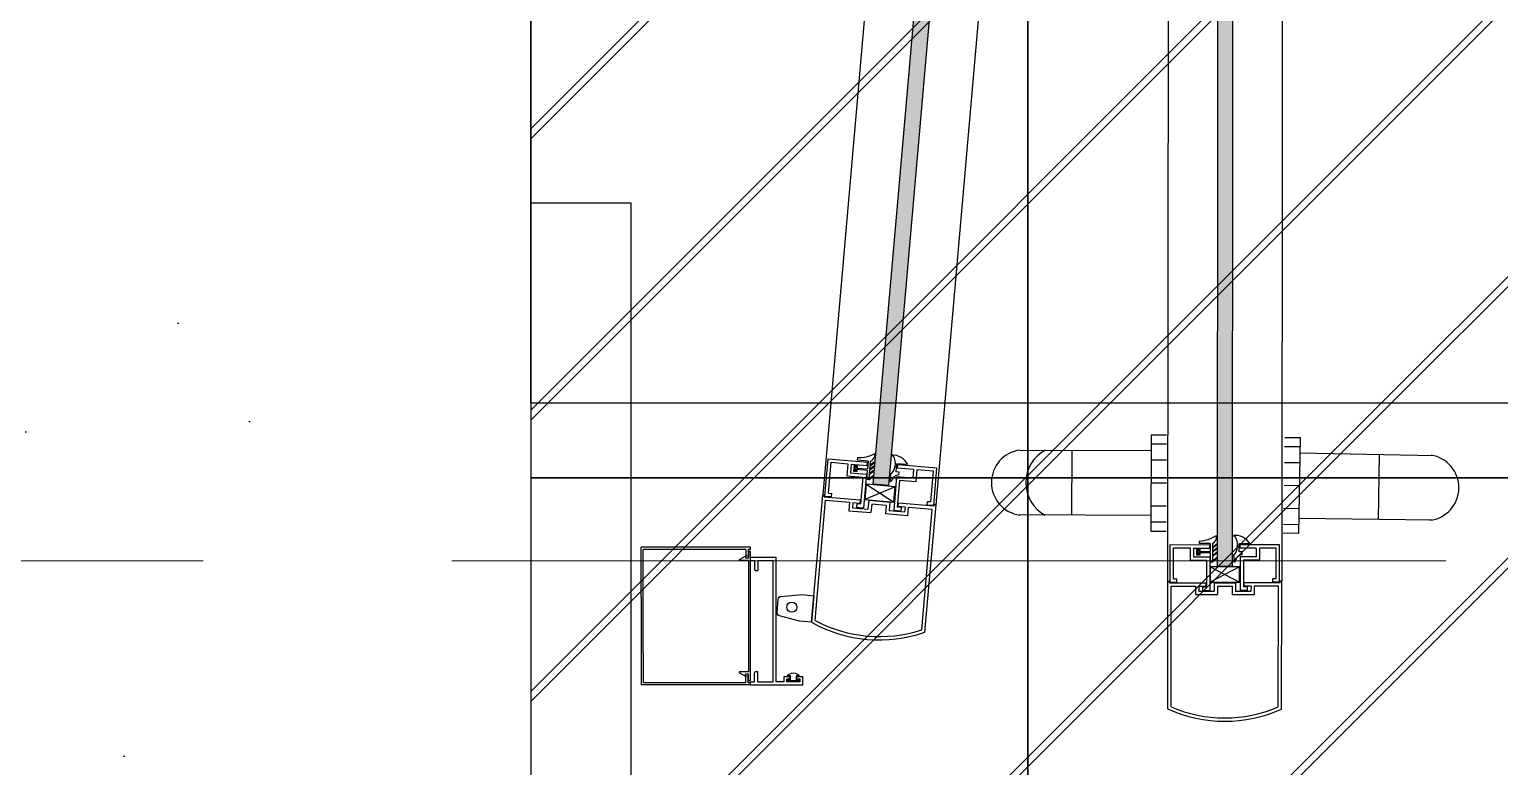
# Model space of a CAD drawing. Header units: millimetres. Extents: x 10930 to 21977, y 3784 to 7635.
# Drawn here: x 10967.406 to 10968.293, y 3817.795 to 3818.24 of the extents above; entities that cross this region are included whole.
import ezdxf

# ---------------------------------------------------------------- set-up
doc = ezdxf.new("R2010")
doc.units = ezdxf.units.MM
doc.linetypes.add('ACAD_ISO02W100', pattern=[15, 12, -3])
doc.linetypes.add('X-PP-NEW$0$HIDDEN', pattern=[0.375, 0.25, -0.125])
doc.layers.add('COTAS', color=161, linetype='ACAD_ISO02W100', lineweight=20)
doc.layers.add('PLAFON', color=151, linetype='Continuous', lineweight=25)
for name, color, linetype in [('MUROS - ARQ.', 251, 'Continuous'), ('MUROS ACABADO.', 201, 'Continuous'), ('PISO PATIO PUBLICO', 142, 'Continuous'), ('PUERTAS', 171, 'Continuous')]:
    doc.layers.add(name, color=color, linetype=linetype)

# ---------------------------------------------------------------- blocks, each defined once
blk = doc.blocks.new('X-PP-NEW$0$6370-Junquillo')
at = {"color": 0, "linetype": 'ByBlock', "ltscale": 10}
for p, q in [((-0.00038, -0.00088), (-0.00038, -0.00348)), ((-0.00038, -0.00088), (0.01425, -0.00088)), ((-0.00038, -0.00348), (0.00092, -0.00348)), ((0.00092, -0.00218), (0.00092, -0.00348)), ((0.00092, -0.00218), (0.01295, -0.00218)), ((0.01295, -0.00218), (0.01295, -0.00868)), ((0.01425, -0.00088), (0.01425, -0.01628)), ((0.00822, -0.00868), (0.00822, -0.01498)), ((0.01295, -0.00868), (0.00822, -0.00868)), ((0.00952, -0.00998), (0.00952, -0.01628)), ((0.01295, -0.00998), (0.00952, -0.00998)), ((0.01295, -0.00998), (0.01295, -0.01628)), ((-0.00218, -0.01348), (-0.00368, -0.01348)), ((-0.00368, -0.01348), (-0.00368, -0.01628)), ((0.00952, -0.01628), (-0.00368, -0.01628)), ((-0.00218, -0.01348), (-0.00218, -0.01498)), ((0.00822, -0.01498), (-0.00218, -0.01498)), ((0.01295, -0.01628), (0.01425, -0.01628))]:
    blk.add_line(p, q, dxfattribs=at)
blk = doc.blocks.new('X-PP-NEW$0$Vinil Cuña')
at = {"color": 0, "linetype": 'ByBlock', "ltscale": 10}
for p, q in [((-0.00262, 0.00333), (-0.00262, 0.00363)), ((-0.00202, 0.00333), (-0.00262, 0.00333)), ((0.0039, 0.0004), (-0.00033, 0.0004)), ((-0.00033, -0.0028), (-0.00033, 0.0004)), ((-0.00262, -0.00428), (-0.00262, -0.00458)), ((-0.00232, -0.00458), (-0.00262, -0.00458)), ((-0.00232, -0.00677), (-0.00232, -0.00458)), ((0.00077, -0.0028), (-0.00033, -0.0028)), ((0.00077, -0.0039), (0.00077, -0.0028)), ((-0.00202, -0.00677), (-0.00232, -0.00677))]:
    blk.add_line(p, q, dxfattribs=at)
for centre, radius, start, end in [((-0.00202, -0.00337), 0.00702, 32.45142, 94.86969), ((-0.00691, -0.00012), 0.00598, 315.85253, 35.13255), ((0.00128, -0.00718), 0.00332, 98.81604, 172.87719)]:
    blk.add_arc(centre, radius, start, end, dxfattribs=at)
blk = doc.blocks.new('X-PP-NEW$0$Plomo-1')
at = {"color": 0, "linetype": 'ByBlock', "ltscale": 10}
blk.add_lwpolyline([(-0.0057, 0.00625), (0.0057, 0.00625), (0.0057, 0.00025), (-0.0057, 0.00025)], close=True, dxfattribs=at)
at = {"color": 0, "linetype": 'X-PP-NEW$0$HIDDEN', "ltscale": 10}
for points in [[(0.0057, 0.00625), (-0.0057, 0.00025)], [(-0.0057, 0.00625), (0.0057, 0.00025)]]:
    blk.add_lwpolyline(points, dxfattribs=at)
blk = doc.blocks.new('X-PP-NEW$0$Vinil Respaldo')
at = {"color": 0, "linetype": 'ByBlock', "ltscale": 10}
for p, q in [((-0.00408, 0.00143), (-0.00408, 0.0004)), ((0.00018, 0.0004), (-0.00408, 0.0004)), ((0.00018, 0.0004), (0.00018, -0.00265)), ((0.00108, 0.0004), (0.00108, -0.00113)), ((0.00108, -0.00113), (0.00262, 0.00031)), ((0.00262, 0.00235), (0.00262, 0.00363)), ((0.00262, -0.00004), (0.00262, 0.00031)), ((-0.00512, -0.00155), (-0.00512, -0.00405)), ((-0.00487, -0.00155), (-0.00512, -0.00155)), ((-0.00487, -0.00405), (-0.00512, -0.00405)), ((-0.00487, -0.00155), (-0.00487, -0.00265)), ((-0.00487, -0.00265), (-0.00462, -0.00265)), ((-0.00487, -0.0031), (-0.00462, -0.0031)), ((-0.00487, -0.0031), (-0.00487, -0.00405)), ((-0.00462, -0.00155), (-0.00462, -0.00265)), ((-0.00437, -0.00155), (-0.00462, -0.00155)), ((-0.00462, -0.0031), (-0.00462, -0.00405)), ((-0.00437, -0.00405), (-0.00462, -0.00405)), ((-0.00437, -0.00155), (-0.00437, -0.00265)), ((-0.00437, -0.00265), (-0.00412, -0.00265)), ((-0.00437, -0.0031), (-0.00412, -0.0031)), ((-0.00437, -0.0031), (-0.00437, -0.00405)), ((-0.00412, -0.00155), (-0.00412, -0.00265)), ((-0.00387, -0.00155), (-0.00412, -0.00155)), ((-0.00412, -0.0031), (-0.00412, -0.00405)), ((-0.00387, -0.00405), (-0.00412, -0.00405)), ((-0.00387, -0.00155), (-0.00387, -0.00265)), ((-0.00387, -0.00265), (0.00018, -0.00265)), ((-0.00387, -0.0031), (0.00018, -0.0031)), ((-0.00387, -0.0031), (-0.00387, -0.00405)), ((0.00018, -0.0031), (0.00018, -0.00677)), ((0.00108, -0.00148), (0.00262, -0.00004)), ((0.00108, -0.00267), (0.00262, -0.00122)), ((0.00108, -0.00148), (0.00108, -0.00267)), ((0.00108, -0.00301), (0.00262, -0.00157)), ((0.00108, -0.00437), (0.00262, -0.00293)), ((0.00108, -0.00301), (0.00108, -0.00437)), ((0.00108, -0.00472), (0.00262, -0.00327)), ((0.00108, -0.00472), (0.00108, -0.00642)), ((0.00108, -0.00642), (0.00262, -0.00498)), ((0.00108, -0.00677), (0.00262, -0.00533)), ((0.00262, -0.00157), (0.00262, -0.00122)), ((0.00262, -0.00327), (0.00262, -0.00293)), ((0.00262, -0.00533), (0.00262, -0.00498)), ((0.00108, -0.00677), (0.00018, -0.00677))]:
    blk.add_line(p, q, dxfattribs=at)
for centre, radius, start, end in [((-0.00486, 0.0151), 0.0137, 273.26038, 303.09333), ((-0.0007, 0.00338), 0.00347, 300.72768, 342.75588)]:
    blk.add_arc(centre, radius, start, end, dxfattribs=at)
blk = doc.blocks.new('X-PP-NEW$0$9204-29204-Cerco Chapa')
at = {"color": 0, "linetype": 'ByBlock', "ltscale": 10}
for p, q in [((-0.05465, 0.0222), (-0.05465, 0.02155)), ((-0.00477, 0.0222), (-0.05465, 0.0222)), ((-0.054, 0.02155), (-0.05465, 0.02155)), ((-0.054, 0.02155), (-0.054, 0.00745)), ((-0.0527, 0.0209), (-0.0527, 0.0115)), ((-0.00562, 0.0209), (-0.0527, 0.0209)), ((-0.0527, 0.0115), (-0.0494, 0.0115)), ((-0.0494, 0.0115), (-0.0494, 0.00285)), ((-0.054, 0.00745), (-0.0527, 0.00745)), ((-0.0527, 0.0102), (-0.0507, 0.0102)), ((-0.0527, 0.0102), (-0.0527, 0.00745)), ((-0.0507, 0.0102), (-0.0507, 0.00415)), ((-0.054, -0.00415), (-0.054, 0.00415)), ((-0.054, 0.00415), (-0.0507, 0.00415)), ((-0.0527, -0.00285), (-0.0527, 0.00285)), ((-0.0527, 0.00285), (-0.0494, 0.00285)), ((-0.054, -0.00415), (-0.0507, -0.00415)), ((-0.0527, -0.00285), (-0.0494, -0.00285)), ((-0.0507, -0.0102), (-0.0507, -0.00415)), ((-0.0494, -0.0115), (-0.0494, -0.00285)), ((-0.054, -0.02155), (-0.054, -0.00745)), ((-0.054, -0.00745), (-0.0527, -0.00745)), ((-0.0527, -0.0102), (-0.0527, -0.00745)), ((-0.0527, -0.0102), (-0.0507, -0.0102)), ((-0.0527, -0.0209), (-0.0527, -0.0115)), ((-0.0527, -0.0115), (-0.0494, -0.0115)), ((-0.05465, -0.0222), (-0.05465, -0.02155)), ((-0.054, -0.02155), (-0.05465, -0.02155)), ((-0.00477, -0.0222), (-0.05465, -0.0222)), ((-0.00562, -0.0209), (-0.0527, -0.0209))]:
    blk.add_line(p, q, dxfattribs=at)
for radius, start, end in [(0.0527, 336.63517, 23.36483), (0.054, 335.72535, 24.27465)]:
    blk.add_arc((-0.054, 0), radius, start, end, dxfattribs=at)
blk = doc.blocks.new('PUERTA 7')
at = {"layer": 'PUERTAS'}
h = blk.add_hatch(dxfattribs=at)
h.set_pattern_fill('CROSS', color=142, scale=0.0003)
h.paths.add_polyline_path([(10968.02327, 3819.09559), (10967.92436, 3817.96502), (10967.91512, 3817.96583), (10968.01403, 3819.0964)])
h = blk.add_hatch(dxfattribs=at)
h.set_pattern_fill('CROSS', color=142, scale=0.0003)
h.paths.add_polyline_path([(10968.12284, 3817.91638), (10968.13212, 3817.91637), (10968.13293, 3819.05125), (10968.12365, 3819.05126)])
h = blk.add_hatch(dxfattribs=at)
h.set_pattern_fill('CROSS', color=142, scale=0.0003)
h.paths.add_polyline_path([(10968.12284, 3817.91638), (10968.13212, 3817.91637), (10968.13293, 3819.05125), (10968.12365, 3819.05126)])
at = {"layer": 'PUERTAS', "color": 7}
for p, q in [((10967.98524, 3819.108, 310.81135), (10967.88475, 3817.95941, 310.81135)), ((10967.95315, 3817.95342, 310.81135), (10968.05364, 3819.10201, 310.81135)), ((10968.09314, 3817.90735, 310.81135), (10968.09396, 3819.06033, 310.81135))]:
    blk.add_line(p, q, dxfattribs=at)
at = {"layer": 'PUERTAS', "color": 255}
for p, q in [((10967.76912, 3818.13539), (10967.70862, 3818.13539)), ((10967.70862, 3818.13539), (10967.70862, 3817.68904)), ((10967.76912, 3817.68904), (10967.76912, 3818.13539)), ((10967.77506, 3817.89774, 310.81135), (10967.77506, 3817.92778, 310.81135)), ((10967.84123, 3817.92778, 310.81135), (10967.77506, 3817.92778, 310.81135)), ((10967.77638, 3817.86416, 310.81135), (10967.77638, 3817.92647, 310.81135)), ((10967.83839, 3817.92647, 310.81135), (10967.77638, 3817.92647, 310.81135)), ((10967.83839, 3817.92647, 310.81135), (10967.83839, 3817.92242, 310.81135)), ((10967.8392, 3817.92242, 310.81135), (10967.83839, 3817.92242, 310.81135)), ((10967.84123, 3817.92647, 310.81135), (10967.83971, 3817.92647, 310.81135)), ((10967.83971, 3817.92647, 310.81135), (10967.83971, 3817.92293, 310.81135)), ((10967.77506, 3817.89774, 310.81135), (10967.77506, 3817.84471, 310.81135)), ((10967.77638, 3817.86416, 310.81135), (10967.77638, 3817.84603, 310.81135)), ((10967.84123, 3817.84471, 310.81135), (10967.77506, 3817.84471, 310.81135)), ((10967.83839, 3817.84603, 310.81135), (10967.77638, 3817.84603, 310.81135)), ((10967.83839, 3817.84603, 310.81135), (10967.83839, 3817.85008, 310.81135)), ((10967.8392, 3817.85008, 310.81135), (10967.83839, 3817.85008, 310.81135)), ((10967.83971, 3817.84603, 310.81135), (10967.83971, 3817.84957, 310.81135)), ((10967.84123, 3817.84603, 310.81135), (10967.83971, 3817.84603, 310.81135))]:
    blk.add_line(p, q, dxfattribs=at)
at = {"layer": 'PUERTAS', "color": 251, "linetype": 'ByBlock', "ltscale": 10}
for p, q in [((10968.08301, 3817.99545, 310.81135), (10968.08277, 3817.93761, 310.81135)), ((10968.09229, 3817.99541, 310.81135), (10968.08301, 3817.99545, 310.81135)), ((10968.16364, 3817.99412, 310.81135), (10968.17292, 3817.99397, 310.81135)), ((10968.17292, 3817.99397, 310.81135), (10968.17195, 3817.93613, 310.81135)), ((10968.00379, 3817.9865, 310.81135), (10968.08297, 3817.98617, 310.81135)), ((10968.03503, 3817.98637, 310.81135), (10968.03487, 3817.94709, 310.81135)), ((10968.09227, 3817.98999, 310.81135), (10968.08299, 3817.99003, 310.81135)), ((10968.16355, 3817.98871, 310.81135), (10968.17283, 3817.98855, 310.81135)), ((10968.25381, 3817.98298, 310.81135), (10968.17276, 3817.98469, 310.81135)), ((10968.09223, 3817.98033, 310.81135), (10968.08295, 3817.98037, 310.81135)), ((10968.16339, 3817.97904, 310.81135), (10968.17267, 3817.97889, 310.81135)), ((10968.2207, 3817.98389, 310.81135), (10968.22004, 3817.94461, 310.81135)), ((10968.09217, 3817.96649, 310.81135), (10968.08289, 3817.96653, 310.81135)), ((10968.16316, 3817.96521, 310.81135), (10968.17243, 3817.96505, 310.81135)), ((10968.09211, 3817.95265, 310.81135), (10968.08283, 3817.95269, 310.81135)), ((10968.16292, 3817.95137, 310.81135), (10968.1722, 3817.95121, 310.81135)), ((10968.08281, 3817.94689, 310.81135), (10968.00322, 3817.94728, 310.81135)), ((10968.09207, 3817.94298, 310.81135), (10968.08279, 3817.94302, 310.81135)), ((10968.16276, 3817.9417, 310.81135), (10968.17204, 3817.94155, 310.81135)), ((10968.17211, 3817.94541, 310.81135), (10968.25257, 3817.94429, 310.81135)), ((10968.08277, 3817.93761, 310.81135), (10968.09205, 3817.93757, 310.81135)), ((10968.17195, 3817.93613, 310.81135), (10968.16267, 3817.93629, 310.81135))]:
    blk.add_line(p, q, dxfattribs=at)
at = {"layer": 'PUERTAS', "color": 0, "linetype": 'ByBlock', "ltscale": 10}
for p, q in [((10967.88606, 3817.9587, 310.81135), (10967.88803, 3817.98124, 310.81135)), ((10967.88803, 3817.98124, 310.81135), (10967.91176, 3817.97917, 310.81135)), ((10967.88824, 3817.96052, 310.81135), (10967.88986, 3817.97906, 310.81135)), ((10967.88986, 3817.97906, 310.81135), (10967.89987, 3817.97819, 310.81135)), ((10967.89987, 3817.97819, 310.81135), (10967.89923, 3817.97089, 310.81135)), ((10967.90188, 3817.97801, 310.81135), (10967.90141, 3817.97272, 310.81135)), ((10967.90188, 3817.97801, 310.81135), (10967.91158, 3817.97716, 310.81135)), ((10967.90365, 3817.97747, 310.81135), (10967.90332, 3817.97362, 310.81135)), ((10967.90404, 3817.97744, 310.81135), (10967.90365, 3817.97747, 310.81135)), ((10967.90404, 3817.97744, 310.81135), (10967.90389, 3817.97574, 310.81135)), ((10967.90389, 3817.97574, 310.81135), (10967.90427, 3817.97571, 310.81135)), ((10967.90442, 3817.9774, 310.81135), (10967.90427, 3817.97571, 310.81135)), ((10967.90481, 3817.97737, 310.81135), (10967.90442, 3817.9774, 310.81135)), ((10967.90481, 3817.97737, 310.81135), (10967.90466, 3817.97567, 310.81135)), ((10967.90466, 3817.97567, 310.81135), (10967.90504, 3817.97564, 310.81135)), ((10967.90519, 3817.97733, 310.81135), (10967.90504, 3817.97564, 310.81135)), ((10967.90558, 3817.9773, 310.81135), (10967.90519, 3817.97733, 310.81135)), ((10967.90558, 3817.9773, 310.81135), (10967.90543, 3817.97561, 310.81135)), ((10967.90566, 3817.98192, 310.81135), (10967.90552, 3817.98033, 310.81135)), ((10967.91208, 3817.97976, 310.81135), (10967.90552, 3817.98033, 310.81135)), ((10967.91158, 3817.97716, 310.81135), (10967.91176, 3817.97917, 310.81135)), ((10967.91208, 3817.97976, 310.81135), (10967.91167, 3817.97506, 310.81135)), ((10967.91301, 3817.97438, 310.81135), (10967.91557, 3817.9764, 310.81135)), ((10967.91305, 3817.97491, 310.81135), (10967.91562, 3817.97693, 310.81135)), ((10967.91321, 3817.97674, 310.81135), (10967.91305, 3817.97491, 310.81135)), ((10967.91321, 3817.97674, 310.81135), (10967.91578, 3817.97876, 310.81135)), ((10967.91347, 3817.97964, 310.81135), (10967.91326, 3817.97728, 310.81135)), ((10967.91326, 3817.97728, 310.81135), (10967.91583, 3817.97929, 310.81135)), ((10967.91557, 3817.9764, 310.81135), (10967.91562, 3817.97693, 310.81135)), ((10967.91578, 3817.97876, 310.81135), (10967.91583, 3817.97929, 310.81135)), ((10967.9161, 3817.98244, 310.81135), (10967.91627, 3817.9844, 310.81135)), ((10967.9264, 3817.98305, 310.81135), (10967.92644, 3817.98351, 310.81135)), ((10967.92733, 3817.98297, 310.81135), (10967.9264, 3817.98305, 310.81135)), ((10967.9291, 3817.9733, 310.81135), (10967.92953, 3817.97823, 310.81135)), ((10967.93605, 3817.97766, 310.81135), (10967.92953, 3817.97823, 310.81135)), ((10967.92981, 3817.97557, 310.81135), (10967.92998, 3817.97757, 310.81135)), ((10967.95371, 3817.9755, 310.81135), (10967.92998, 3817.97757, 310.81135)), ((10967.89923, 3817.97089, 310.81135), (10967.90894, 3817.97004, 310.81135)), ((10967.90141, 3817.97272, 310.81135), (10967.91112, 3817.97187, 310.81135)), ((10967.9037, 3817.97358, 310.81135), (10967.90332, 3817.97362, 310.81135)), ((10967.90383, 3817.97505, 310.81135), (10967.9037, 3817.97358, 310.81135)), ((10967.90383, 3817.97505, 310.81135), (10967.90421, 3817.97501, 310.81135)), ((10967.90421, 3817.97501, 310.81135), (10967.90409, 3817.97355, 310.81135)), ((10967.90447, 3817.97352, 310.81135), (10967.90409, 3817.97355, 310.81135)), ((10967.9046, 3817.97498, 310.81135), (10967.90447, 3817.97352, 310.81135)), ((10967.9046, 3817.97498, 310.81135), (10967.90498, 3817.97495, 310.81135)), ((10967.90498, 3817.97495, 310.81135), (10967.90486, 3817.97348, 310.81135)), ((10967.90524, 3817.97345, 310.81135), (10967.90486, 3817.97348, 310.81135)), ((10967.90537, 3817.97491, 310.81135), (10967.90524, 3817.97345, 310.81135)), ((10967.90537, 3817.97491, 310.81135), (10967.91161, 3817.97437, 310.81135)), ((10967.90543, 3817.97561, 310.81135), (10967.91167, 3817.97506, 310.81135)), ((10967.90894, 3817.97004, 310.81135), (10967.90754, 3817.95402, 310.81135)), ((10967.91112, 3817.97187, 310.81135), (10967.90934, 3817.95154, 310.81135)), ((10967.91161, 3817.97437, 310.81135), (10967.91111, 3817.96871, 310.81135)), ((10967.9125, 3817.96859, 310.81135), (10967.91111, 3817.96871, 310.81135)), ((10967.9125, 3817.96859, 310.81135), (10967.91507, 3817.97061, 310.81135)), ((10967.91278, 3817.97175, 310.81135), (10967.91255, 3817.96912, 310.81135)), ((10967.91255, 3817.96912, 310.81135), (10967.91511, 3817.97114, 310.81135)), ((10967.91278, 3817.97175, 310.81135), (10967.91534, 3817.97377, 310.81135)), ((10967.91301, 3817.97438, 310.81135), (10967.91282, 3817.97229, 310.81135)), ((10967.91282, 3817.97229, 310.81135), (10967.91539, 3817.9743, 310.81135)), ((10967.91507, 3817.97061, 310.81135), (10967.91511, 3817.97114, 310.81135)), ((10967.91534, 3817.97377, 310.81135), (10967.91539, 3817.9743, 310.81135)), ((10967.92538, 3817.97132, 310.81135), (10967.92534, 3817.97086, 310.81135)), ((10967.9258, 3817.97082, 310.81135), (10967.92534, 3817.97086, 310.81135)), ((10967.9255, 3817.96745, 310.81135), (10967.9258, 3817.97082, 310.81135)), ((10967.92597, 3817.96741, 310.81135), (10967.9255, 3817.96745, 310.81135)), ((10967.92934, 3817.97028, 310.81135), (10967.92757, 3817.94994, 310.81135)), ((10967.93079, 3817.97315, 310.81135), (10967.9291, 3817.9733, 310.81135)), ((10967.93905, 3817.96943, 310.81135), (10967.92934, 3817.97028, 310.81135)), ((10967.93117, 3817.9681, 310.81135), (10967.92977, 3817.95208, 310.81135)), ((10967.93951, 3817.97472, 310.81135), (10967.92981, 3817.97557, 310.81135)), ((10967.93065, 3817.97146, 310.81135), (10967.93079, 3817.97315, 310.81135)), ((10967.94088, 3817.96725, 310.81135), (10967.93117, 3817.9681, 310.81135)), ((10967.93951, 3817.97472, 310.81135), (10967.93905, 3817.96943, 310.81135)), ((10967.94152, 3817.97454, 310.81135), (10967.94088, 3817.96725, 310.81135)), ((10967.95153, 3817.97367, 310.81135), (10967.94152, 3817.97454, 310.81135)), ((10967.94991, 3817.95513, 310.81135), (10967.95153, 3817.97367, 310.81135)), ((10967.95174, 3817.95295, 310.81135), (10967.95371, 3817.9755, 310.81135)), ((10967.87802, 3817.88257, 310.81135), (10967.88475, 3817.95941, 310.81135)), ((10967.88475, 3817.95941, 310.81135), (10967.88575, 3817.95932, 310.81135)), ((10967.88566, 3817.95832, 310.81135), (10967.88575, 3817.95932, 310.81135)), ((10967.88566, 3817.95832, 310.81135), (10967.90738, 3817.95642, 310.81135)), ((10967.88606, 3817.9587, 310.81135), (10967.89006, 3817.95835, 310.81135)), ((10967.88824, 3817.96052, 310.81135), (10967.89024, 3817.96035, 310.81135)), ((10967.89006, 3817.95835, 310.81135), (10967.89024, 3817.96035, 310.81135)), ((10967.88014, 3817.8837, 310.81135), (10967.88649, 3817.95623, 310.81135)), ((10967.88649, 3817.95623, 310.81135), (10967.90097, 3817.95496, 310.81135)), ((10967.90097, 3817.95496, 310.81135), (10967.90052, 3817.94988, 310.81135)), ((10967.90052, 3817.94988, 310.81135), (10967.91385, 3817.94871, 310.81135)), ((10967.90297, 3817.95479, 310.81135), (10967.9027, 3817.9517, 310.81135)), ((10967.9027, 3817.9517, 310.81135), (10967.91202, 3817.95089, 310.81135)), ((10967.90297, 3817.95479, 310.81135), (10967.90721, 3817.95442, 310.81135)), ((10967.90523, 3817.95422, 310.81135), (10967.90503, 3817.95191, 310.81135)), ((10967.90503, 3817.95191, 310.81135), (10967.90934, 3817.95154, 310.81135)), ((10967.90523, 3817.95422, 310.81135), (10967.90754, 3817.95402, 310.81135)), ((10967.90738, 3817.95642, 310.81135), (10967.90721, 3817.95442, 310.81135)), ((10967.91247, 3817.95597, 310.81135), (10967.91202, 3817.95089, 310.81135)), ((10967.92525, 3817.95485, 310.81135), (10967.91247, 3817.95597, 310.81135)), ((10967.9143, 3817.9538, 310.81135), (10967.91385, 3817.94871, 310.81135)), ((10967.92308, 3817.95303, 310.81135), (10967.9143, 3817.9538, 310.81135)), ((10967.92308, 3817.95303, 310.81135), (10967.92263, 3817.94794, 310.81135)), ((10967.92525, 3817.95485, 310.81135), (10967.92481, 3817.94977, 310.81135)), ((10967.93413, 3817.94896, 310.81135), (10967.92481, 3817.94977, 310.81135)), ((10967.93188, 3817.94956, 310.81135), (10967.92757, 3817.94994, 310.81135)), ((10967.93208, 3817.95187, 310.81135), (10967.92977, 3817.95208, 310.81135)), ((10967.93034, 3817.95441, 310.81135), (10967.93016, 3817.95241, 310.81135)), ((10967.9344, 3817.95204, 310.81135), (10967.93016, 3817.95241, 310.81135)), ((10967.95206, 3817.95251, 310.81135), (10967.93034, 3817.95441, 310.81135)), ((10967.93208, 3817.95187, 310.81135), (10967.93188, 3817.94956, 310.81135)), ((10967.9344, 3817.95204, 310.81135), (10967.93413, 3817.94896, 310.81135)), ((10967.9364, 3817.95186, 310.81135), (10967.93596, 3817.94678, 310.81135)), ((10967.95088, 3817.95059, 310.81135), (10967.9364, 3817.95186, 310.81135)), ((10967.94454, 3817.87806, 310.81135), (10967.95088, 3817.95059, 310.81135)), ((10967.94643, 3817.87658, 310.81135), (10967.95315, 3817.95342, 310.81135)), ((10967.94773, 3817.9533, 310.81135), (10967.9479, 3817.9553, 310.81135)), ((10967.95174, 3817.95295, 310.81135), (10967.94773, 3817.9533, 310.81135)), ((10967.94991, 3817.95513, 310.81135), (10967.9479, 3817.9553, 310.81135)), ((10967.95206, 3817.95251, 310.81135), (10967.95215, 3817.95351, 310.81135)), ((10967.95315, 3817.95342, 310.81135), (10967.95215, 3817.95351, 310.81135)), ((10967.93596, 3817.94678, 310.81135), (10967.92263, 3817.94794, 310.81135)), ((10967.84123, 3817.84724, 310.81135), (10967.84123, 3817.92526, 310.81135))]:
    blk.add_line(p, q, dxfattribs=at)
at = {"layer": 'PUERTAS', "color": 255, "linetype": 'ByBlock', "ltscale": 10}
for p, q in [((10967.83447, 3817.92037, 310.81135), (10967.83809, 3817.92246, 310.81135)), ((10967.83809, 3817.92246, 310.81135), (10967.83809, 3817.92121, 310.81135)), ((10967.84123, 3817.92526, 310.81135), (10967.83991, 3817.92526, 310.81135)), ((10967.83991, 3817.92526, 310.81135), (10967.83991, 3817.92121, 310.81135)), ((10967.83991, 3817.9199, 310.81135), (10967.83459, 3817.9199, 310.81135)), ((10967.83991, 3817.92121, 310.81135), (10967.83809, 3817.92121, 310.81135)), ((10967.83991, 3817.9199, 310.81135), (10967.83991, 3817.8526, 310.81135)), ((10967.83447, 3817.85213, 310.81135), (10967.83809, 3817.85004, 310.81135)), ((10967.83991, 3817.8526, 310.81135), (10967.83459, 3817.8526, 310.81135)), ((10967.83809, 3817.85004, 310.81135), (10967.83809, 3817.85128, 310.81135)), ((10967.83991, 3817.85128, 310.81135), (10967.83809, 3817.85128, 310.81135)), ((10967.83991, 3817.84724, 310.81135), (10967.83991, 3817.85128, 310.81135)), ((10967.84123, 3817.84724, 310.81135), (10967.83991, 3817.84724, 310.81135))]:
    blk.add_line(p, q, dxfattribs=at)
at = {"layer": 'PUERTAS'}
for p, q in [((10967.84123, 3817.92647, 310.81135), (10967.84123, 3817.92778, 310.81135)), ((10967.84123, 3817.84471, 310.81135), (10967.84123, 3817.84603, 310.81135))]:
    blk.add_line(p, q, dxfattribs=at)
at = {"layer": 'PUERTAS', "color": 0, "linetype": 'ByBlock'}
for p, q in [((10967.84123, 3817.91986, 310.81135), (10967.84123, 3817.92183, 310.81135)), ((10967.84123, 3817.92183, 310.81135), (10967.85671, 3817.92183, 310.81135)), ((10967.84123, 3817.91986, 310.81135), (10967.8435, 3817.91986, 310.81135)), ((10967.8435, 3817.91986, 310.81135), (10967.8435, 3817.91454, 310.81135)), ((10967.84426, 3817.91378, 310.81135), (10967.84548, 3817.91378, 310.81135)), ((10967.84548, 3817.91986, 310.81135), (10967.84548, 3817.91378, 310.81135)), ((10967.84548, 3817.91986, 310.81135), (10967.85474, 3817.91986, 310.81135)), ((10967.85474, 3817.84669, 310.81135), (10967.85474, 3817.91986, 310.81135)), ((10967.85671, 3817.84669, 310.81135), (10967.85671, 3817.92183, 310.81135)), ((10967.8435, 3817.84669, 310.81135), (10967.8435, 3817.852, 310.81135)), ((10967.84426, 3817.85276, 310.81135), (10967.84548, 3817.85276, 310.81135)), ((10967.84548, 3817.84669, 310.81135), (10967.84548, 3817.85276, 310.81135)), ((10967.84123, 3817.84669, 310.81135), (10967.8435, 3817.84669, 310.81135)), ((10967.84123, 3817.84471, 310.81135), (10967.84123, 3817.84669, 310.81135)), ((10967.84123, 3817.84471, 310.81135), (10967.87265, 3817.84471, 310.81135)), ((10967.84548, 3817.84669, 310.81135), (10967.85474, 3817.84669, 310.81135)), ((10967.86126, 3817.84669, 310.81135), (10967.85671, 3817.84669, 310.81135)), ((10967.86476, 3817.84972, 310.81135), (10967.86126, 3817.84972, 310.81135)), ((10967.86126, 3817.84972, 310.81135), (10967.86126, 3817.84669, 310.81135)), ((10967.86476, 3817.8482, 310.81135), (10967.86278, 3817.8482, 310.81135)), ((10967.86278, 3817.8482, 310.81135), (10967.86278, 3817.84669, 310.81135)), ((10967.87113, 3817.84669, 310.81135), (10967.86278, 3817.84669, 310.81135)), ((10967.86476, 3817.84972, 310.81135), (10967.86476, 3817.8482, 310.81135)), ((10967.87265, 3817.84972, 310.81135), (10967.86916, 3817.84972, 310.81135)), ((10967.86916, 3817.8482, 310.81135), (10967.86916, 3817.84972, 310.81135)), ((10967.87113, 3817.8482, 310.81135), (10967.86916, 3817.8482, 310.81135)), ((10967.87113, 3817.84669, 310.81135), (10967.87113, 3817.8482, 310.81135)), ((10967.87265, 3817.84471, 310.81135), (10967.87265, 3817.84972, 310.81135))]:
    blk.add_line(p, q, dxfattribs=at)
at = {"layer": 'PUERTAS', "color": 7, "elevation": 310.81135}
blk.add_lwpolyline([(10968.02327, 3819.09559), (10967.92436, 3817.96502), (10967.91512, 3817.96583), (10968.01403, 3819.0964)], close=True, dxfattribs=at)
blk.add_lwpolyline([(10968.16263, 3819.06028), (10968.1618, 3817.9073)], dxfattribs=at)
at = {"layer": 'PUERTAS', "color": 142, "elevation": 310.81135}
blk.add_lwpolyline([(10968.12284, 3817.91638), (10968.13212, 3817.91637), (10968.13293, 3819.05125), (10968.12365, 3819.05126), (10968.12284, 3817.91638)], dxfattribs=at)
at = {"layer": 'PUERTAS', "color": 0, "linetype": 'ByBlock', "ltscale": 10, "elevation": 310.81135}
blk.add_lwpolyline([(10967.92849, 3817.96427), (10967.91093, 3817.96581), (10967.91012, 3817.95657), (10967.92768, 3817.95503)], close=True, dxfattribs=at)
at = {"layer": 'PUERTAS', "color": 0, "linetype": 'X-PP-NEW$0$HIDDEN', "ltscale": 10, "elevation": 310.81135}
for points in [[(10967.92849, 3817.96427), (10967.91012, 3817.95657)], [(10967.91093, 3817.96581), (10967.92768, 3817.95503)]]:
    blk.add_lwpolyline(points, dxfattribs=at)
at = {"layer": 'PUERTAS', "color": 0, "linetype": 'ByBlock', "ltscale": 10, "elevation": 310.81135}
blk.add_lwpolyline([(10967.87802, 3817.88257), (10967.8707, 3817.88321), (10967.85871, 3817.88638, -0.365008), (10967.85721, 3817.88851), (10967.8579, 3817.89635, -0.365008), (10967.85974, 3817.89819), (10967.8721, 3817.89923), (10967.87943, 3817.89859), (10967.87802, 3817.88257)], format="xyb", dxfattribs=at)
blk.add_lwpolyline([(10967.87068, 3817.85018), (10967.8687, 3817.85018), (10967.8687, 3817.84775), (10967.87068, 3817.84775), (10967.87068, 3817.84714), (10967.86324, 3817.84714), (10967.86324, 3817.84775), (10967.86521, 3817.84775), (10967.86521, 3817.85018), (10967.86324, 3817.85018, -0.483593)], format="xyb", close=True, dxfattribs=at)
at = {"layer": 'PUERTAS', "color": 0, "linetype": 'ByBlock', "ltscale": 10}
blk.add_circle((10967.86609, 3817.89168, 310.81135), 0.00304, dxfattribs=at)
at = {"layer": 'PUERTAS'}
blk.add_arc((10967.85846, 3817.88123, 310.81135), 1.31324, 1.77172, 90.45107, dxfattribs=at)
at = {"layer": 'PUERTAS', "color": 251, "linetype": 'ByBlock', "ltscale": 10}
for centre, radius, start, end in [((10968.00639, 3817.96685, 310.81135), 0.01982, 97.52284, 261.99202), ((10968.02938, 3817.96675, 310.81135), 0.02214, 117.22181, 242.29305), ((10968.24892, 3817.96377, 310.81135), 0.01982, 276.80681, 81.27598)]:
    blk.add_arc(centre, radius, start, end, dxfattribs=at)
at = {"layer": 'PUERTAS', "color": 0, "linetype": 'ByBlock', "ltscale": 10}
for centre, radius, start, end in [((10967.9063, 3818.00309, 310.81135), 0.02118, 268.26038, 298.09333), ((10967.91114, 3817.98447, 310.81135), 0.00536, 295.72768, 337.75588), ((10967.91932, 3817.97832, 310.81135), 0.00925, 310.85253, 30.13255), ((10967.92642, 3817.97266, 310.81135), 0.01085, 27.45142, 89.86969), ((10967.93099, 3817.96633, 310.81135), 0.00514, 93.81604, 167.87719), ((10967.91886, 3817.95541, 310.81135), 0.08351, 240.72535, 289.27465), ((10967.91886, 3817.95541, 310.81135), 0.0815, 241.63517, 288.36483)]:
    blk.add_arc(centre, radius, start, end, dxfattribs=at)
at = {"layer": 'PUERTAS', "color": 255}
for centre, start, end in [((10967.8392, 3817.92293, 310.81135), 270, 0), ((10967.8392, 3817.84957, 310.81135), 0, 90)]:
    blk.add_arc(centre, 0.000506, start, end, dxfattribs=at)
at = {"layer": 'PUERTAS', "color": 255, "linetype": 'ByBlock', "ltscale": 10}
for centre, start, end in [((10967.83459, 3817.92015, 310.81135), 120, 270), ((10967.83459, 3817.85235, 310.81135), 90, 240)]:
    blk.add_arc(centre, 0.000253, start, end, dxfattribs=at)
at = {"layer": 'PUERTAS', "color": 0, "linetype": 'ByBlock'}
for centre, start, end in [((10967.84426, 3817.91454, 310.81135), 180, 270), ((10967.84426, 3817.852, 310.81135), 90, 180)]:
    blk.add_arc(centre, 0.000759, start, end, dxfattribs=at)
at = {"layer": 'PUERTAS', "color": 7, "xscale": 1.546486896221311, "yscale": 1.546486896221311, "zscale": 1.546486896221311}
for name, p, rotation in [('X-PP-NEW$0$Vinil Respaldo', (10968.11834, 3817.92937, 310.81135), 359.9590580548916), ('X-PP-NEW$0$Vinil Cuña', (10968.13664, 3817.92936, 310.81135), 359.9590580548916), ('X-PP-NEW$0$6370-Junquillo', (10968.09314, 3817.90735, 310.81135), 89.95905805489235), ('X-PP-NEW$0$9204-29204-Cerco Chapa', (10968.12741, 3817.82281, 310.81135), 269.9590580548916)]:
    blk.add_blockref(name, p, dxfattribs=dict(at, rotation=rotation))
at = {"layer": 'PUERTAS', "color": 7, "extrusion": (0, 0, -1), "xscale": 1.546486896221311, "yscale": 1.546486896221311, "zscale": -1.546486896221311}
for name, p, rotation in [('X-PP-NEW$0$6370-Junquillo', (-10968.1618, 3817.9073, -310.81135), 90.04094194510716), ('X-PP-NEW$0$Plomo-1', (-10968.12748, 3817.90632, -310.81135), 0.04094194510757766)]:
    blk.add_blockref(name, p, dxfattribs=dict(at, rotation=rotation))
blk = doc.blocks.new('piso de 60x60 de tuxmapn')
at = {"layer": 'PISO PATIO PUBLICO', "color": 254}
for points in [[(10967.70862, 3817.96971), (10968.00862, 3817.96971), (10968.00862, 3818.56971), (10967.40862, 3818.56971), (10967.40862, 3818.25471)], [(10967.40862, 3818.25471), (10967.70862, 3818.25471), (10967.70862, 3817.58471)]]:
    blk.add_lwpolyline(points, dxfattribs=at)
for points in [[(10968.00862, 3817.96971), (10968.60862, 3817.96971), (10968.60862, 3818.56971), (10968.00862, 3818.56971)], [(10967.70862, 3817.58471), (10968.00862, 3817.58471), (10968.00862, 3817.96971), (10967.70862, 3817.96971)], [(10968.00862, 3817.5848), (10968.60862, 3817.58471), (10968.60862, 3817.96971), (10968.00862, 3817.96971)]]:
    blk.add_lwpolyline(points, close=True, dxfattribs=at)

msp = doc.modelspace()

# ---------------------------------------------------------------- hatches: boundary and pattern name
at = {"layer": 'MUROS ACABADO.'}
h = msp.add_hatch(dxfattribs=at)
h.set_pattern_fill('AR-CONC', color=161, scale=0.004)
h.set_pattern_definition([(50, (-113.197, 17.757), (0.728738676, -0.063756342), [0.0762, -0.8382]), (355, (-113.197, 17.757), (-0.140973686, 0.76422738), [0.06096, -0.670562337]), (100.451445, (-113.13625, 17.7517), (0.58776499, 0.700471008), [0.064760035, -0.71236098]), (46.1842, (-113.197, 17.9602), (1.084316164, -0.16816931), [0.1143, -1.2573]), (96.635558, (-113.1066, 17.9462), (0.94961654, 0.9897045), [0.09714009, -1.06854243]), (351.184151, (-113.197, 17.9602), (0.94961654, 0.9897045), [0.09143987, -1.00583893]), (21, (-113.0954, 17.9094), (0.606457565, -0.409060793), [0.0762, -0.8382]), (326, (-113.0954, 17.9094), (0.247208113, 0.736751864), [0.06096, -0.67056]), (71.451445, (-113.04484, 17.8753), (0.853665677, 0.327691076), [0.064760035, -0.71235975]), (37.5, (-113.19698, 17.757), (0.012354413, 0.3382201555), [0, -0.662432, 0, -0.68072, 0, -0.6731]), (7.5, (-113.19698, 17.757), (0.26727865, 0.400722299), [0, -0.388112, 0, -0.647192, 0, -0.25654]), (327.5, (-113.42355, 17.757), (0.5423623807, -0.022914976), [0, -0.254, 0, -0.79248, 0, -1.05156]), (317.5, (-113.52515, 17.757), (0.592516726, 0.101705964), [0, -0.3302, 0, -0.526288, 0, -0.74676])])
h.paths.add_polyline_path([(10966.60862, 3823.28333), (10966.60862, 3818.25471), (10967.70862, 3818.25471), (10967.70862, 3817.58471), (10966.10862, 3817.58471), (10966.10862, 3818.25471), (10966.10862, 3825.80971), (10972.10862, 3825.80971), (10972.10862, 3818.25471), (10972.10862, 3817.58471), (10970.65862, 3817.58471), (10970.65862, 3818.25471), (10971.60862, 3818.25471), (10971.60862, 3823.28333), (10971.42862, 3823.28333), (10971.42862, 3823.38488), (10971.60862, 3823.38488), (10971.60862, 3825.30971), (10966.60862, 3825.30971), (10966.60862, 3824.00971), (10967.34862, 3824.00971), (10967.34862, 3824.83333), (10967.44862, 3824.83333), (10967.44862, 3823.38333), (10970.06862, 3823.38333), (10970.06862, 3823.28333)])
h = msp.add_hatch(color=253, dxfattribs=at)
h.dxf.hatch_style = 1
h.paths.add_polyline_path([(10970.9767, 3815.58102), (10973.3067, 3815.58102)], flags=0)
edge = h.paths.add_edge_path(flags=17)
edge.add_line((10970.9767, 3815.58102), (10973.3067, 3815.58102))
edge.add_line((10970.9767, 3815.58102), (10970.9767, 3813.00506))
edge.add_line((10970.9767, 3813.00506), (10973.3067, 3813.00506))
edge.add_line((10973.3067, 3813.00506), (10973.3067, 3814.30506))
edge.add_line((10973.3067, 3814.30506), (10973.3867, 3814.30506))
edge.add_line((10973.3867, 3814.30506), (10973.3867, 3814.27506))
edge.add_line((10973.3867, 3814.27506), (10973.4067, 3814.27506))
edge.add_line((10973.4067, 3814.27506), (10973.4067, 3812.90506))
edge.add_line((10973.4067, 3812.90506), (10970.9767, 3812.90506))
edge.add_line((10970.9767, 3812.90506), (10970.9767, 3812.85102))
edge.add_line((10970.9767, 3812.85102), (10970.9767, 3812.75102))
edge.add_line((10970.9767, 3812.75102), (10970.7367, 3812.75102))
edge.add_line((10970.7367, 3812.75102), (10970.7367, 3802.65102))
edge.add_line((10970.7367, 3802.65102), (10971.2467, 3802.65102))
edge.add_line((10971.2467, 3802.65102), (10971.2467, 3802.55102))
edge.add_line((10971.2467, 3802.55102), (10970.6367, 3802.55102))
edge.add_line((10970.6367, 3802.55102), (10970.6367, 3812.85102))
edge.add_line((10970.6367, 3812.85102), (10970.8767, 3812.85102))
edge.add_line((10970.8767, 3812.85102), (10970.8767, 3815.58102))
edge.add_line((10970.8767, 3815.58102), (10968.5067, 3815.58102))
edge.add_line((10968.5067, 3815.58102), (10968.5067, 3814.98102))
edge.add_line((10968.5067, 3814.98102), (10967.3367, 3814.98102))
edge.add_line((10967.3367, 3814.98102), (10967.3367, 3818.62102))
edge.add_line((10967.3367, 3818.62102), (10967.7367, 3818.62102))
edge.add_line((10967.7367, 3818.62102), (10967.7367, 3818.52102))
edge.add_line((10967.7367, 3818.52102), (10967.4367, 3818.52102))
edge.add_line((10967.4367, 3818.52102), (10967.4367, 3815.68102))
edge.add_line((10967.4367, 3815.68102), (10967.4567, 3815.68102))
edge.add_line((10967.4567, 3815.68102), (10967.4567, 3815.08102))
edge.add_line((10967.4567, 3815.08102), (10968.4067, 3815.08102))
edge.add_line((10968.4067, 3815.08102), (10968.4067, 3815.68102))
edge.add_line((10968.4067, 3815.68102), (10973.4067, 3815.68102))
edge.add_line((10973.4067, 3815.68102), (10973.4067, 3816.28102))
edge.add_line((10973.4067, 3816.28102), (10974.6067, 3816.28102))
edge.add_line((10974.6067, 3816.28102), (10974.6067, 3815.68102))
edge.add_line((10974.6067, 3815.68102), (10977.1267, 3815.68102))
edge.add_line((10977.1267, 3815.68102), (10977.1267, 3815.09602))
edge.add_line((10977.1267, 3815.09602), (10977.0417, 3815.09602))
edge.add_line((10977.0417, 3815.09602), (10977.0417, 3815.13102))
edge.add_line((10977.0417, 3815.13102), (10977.0267, 3815.13102))
edge.add_line((10977.0267, 3815.13102), (10977.0267, 3815.58102))
edge.add_line((10977.0267, 3815.58102), (10974.5067, 3815.58102))
edge.add_line((10974.5067, 3815.58102), (10974.5067, 3816.18102))
edge.add_line((10974.5067, 3816.18102), (10973.5067, 3816.18102))
edge.add_line((10973.5067, 3816.18102), (10973.5067, 3815.03102))
edge.add_line((10973.5067, 3815.03102), (10973.4067, 3815.03102))
edge.add_line((10973.4067, 3815.03102), (10973.3867, 3815.03102))
edge.add_line((10973.3867, 3815.03102), (10973.3867, 3815.00102))
edge.add_line((10973.3867, 3815.00102), (10973.3067, 3815.00102))
edge.add_line((10973.3067, 3815.00102), (10973.3067, 3815.03102))
edge.add_line((10973.3067, 3815.03102), (10973.3067, 3815.58102))
edge = h.paths.add_edge_path()
edge.add_line((10971.2467, 3802.55102), (10971.3467, 3802.55102))
edge.add_line((10971.2467, 3801.47102), (10971.2467, 3802.55102))
edge.add_line((10971.2467, 3801.47102), (10970.6467, 3801.47102))
edge.add_line((10970.6467, 3801.47102), (10970.6467, 3798.49102))
edge.add_line((10970.6467, 3798.49102), (10971.38099, 3798.49102))
edge.add_line((10971.38099, 3798.49102), (10971.06289, 3796.03902))
edge.add_line((10971.06289, 3796.03902), (10973.3767, 3796.03902))
edge.add_line((10973.3767, 3796.03902), (10973.3767, 3796.93902))
edge.add_line((10973.3767, 3796.93902), (10973.2767, 3796.93902))
edge.add_line((10973.2767, 3796.93902), (10973.2767, 3796.13902))
edge.add_line((10973.2767, 3796.13902), (10971.1767, 3796.13902))
edge.add_line((10971.1767, 3796.13902), (10971.49397, 3798.63102))
edge.add_line((10971.49397, 3798.63102), (10971.39397, 3798.63102))
edge.add_line((10971.39397, 3798.63102), (10971.39397, 3798.59102))
edge.add_line((10971.39397, 3798.59102), (10970.7467, 3798.59102))
edge.add_line((10970.7467, 3798.59102), (10970.7467, 3801.37102))
edge.add_line((10970.7467, 3801.37102), (10971.3467, 3801.37102))
edge.add_line((10971.3467, 3801.37102), (10971.3467, 3802.55102))
edge = h.paths.add_edge_path(flags=17)
edge.add_line((10973.3067, 3815.58102), (10970.9767, 3815.58102))
edge.add_line((10973.3067, 3815.03102), (10973.3067, 3815.58102))
edge.add_line((10973.3067, 3815.00102), (10973.3067, 3815.03102))
edge.add_line((10973.3867, 3815.00102), (10973.3067, 3815.00102))
edge.add_line((10973.3867, 3815.03102), (10973.3867, 3815.00102))
edge.add_line((10973.4067, 3815.03102), (10973.3867, 3815.03102))
edge.add_line((10973.5067, 3815.03102), (10973.4067, 3815.03102))
edge.add_line((10973.5067, 3816.18102), (10973.5067, 3815.03102))
edge.add_line((10974.5067, 3816.18102), (10973.5067, 3816.18102))
edge.add_line((10974.5067, 3815.58102), (10974.5067, 3816.18102))
edge.add_line((10977.0267, 3815.58102), (10974.5067, 3815.58102))
edge.add_line((10977.0267, 3815.13102), (10977.0267, 3815.58102))
edge.add_line((10977.0417, 3815.13102), (10977.0267, 3815.13102))
edge.add_line((10977.0417, 3815.09602), (10977.0417, 3815.13102))
edge.add_line((10977.1267, 3815.09602), (10977.0417, 3815.09602))
edge.add_line((10977.1267, 3815.68102), (10977.1267, 3815.09602))
edge.add_line((10974.6067, 3815.68102), (10977.1267, 3815.68102))
edge.add_line((10974.6067, 3816.28102), (10974.6067, 3815.68102))
edge.add_line((10973.4067, 3816.28102), (10974.6067, 3816.28102))
edge.add_line((10973.4067, 3815.68102), (10973.4067, 3816.28102))
edge.add_line((10968.4067, 3815.68102), (10973.4067, 3815.68102))
edge.add_line((10968.4067, 3815.08102), (10968.4067, 3815.68102))
edge.add_line((10967.4567, 3815.08102), (10968.4067, 3815.08102))
edge.add_line((10967.4567, 3815.68102), (10967.4567, 3815.08102))
edge.add_line((10967.4367, 3815.68102), (10967.4567, 3815.68102))
edge.add_line((10967.4367, 3818.52102), (10967.4367, 3815.68102))
edge.add_line((10967.7367, 3818.52102), (10967.4367, 3818.52102))
edge.add_line((10967.7367, 3818.62102), (10967.7367, 3818.52102))
edge.add_line((10967.3367, 3818.62102), (10967.7367, 3818.62102))
edge.add_line((10967.3367, 3814.98102), (10967.3367, 3818.62102))
edge.add_line((10968.5067, 3814.98102), (10967.3367, 3814.98102))
edge.add_line((10968.5067, 3815.58102), (10968.5067, 3814.98102))
edge.add_line((10970.8767, 3815.58102), (10968.5067, 3815.58102))
edge.add_line((10970.8767, 3812.85102), (10970.8767, 3815.58102))
edge.add_line((10970.6367, 3812.85102), (10970.8767, 3812.85102))
edge.add_line((10970.6367, 3802.55102), (10970.6367, 3812.85102))
edge.add_line((10971.2467, 3802.55102), (10970.6367, 3802.55102))
edge.add_line((10971.2467, 3802.65102), (10971.2467, 3802.55102))
edge.add_line((10970.7367, 3802.65102), (10971.2467, 3802.65102))
edge.add_line((10970.7367, 3812.75102), (10970.7367, 3802.65102))
edge.add_line((10970.9767, 3812.75102), (10970.7367, 3812.75102))
edge.add_line((10970.9767, 3812.85102), (10970.9767, 3812.75102))
edge.add_line((10970.9767, 3812.90506), (10970.9767, 3812.85102))
edge.add_line((10973.4067, 3812.90506), (10970.9767, 3812.90506))
edge.add_line((10973.4067, 3814.27506), (10973.4067, 3812.90506))
edge.add_line((10973.3867, 3814.27506), (10973.4067, 3814.27506))
edge.add_line((10973.3867, 3814.30506), (10973.3867, 3814.27506))
edge.add_line((10973.3067, 3814.30506), (10973.3867, 3814.30506))
edge.add_line((10973.3067, 3813.00506), (10973.3067, 3814.30506))
edge.add_line((10970.9767, 3813.00506), (10973.3067, 3813.00506))
edge.add_line((10970.9767, 3815.58102), (10970.9767, 3813.00506))
h = msp.add_hatch(color=253, dxfattribs=at)
h.dxf.hatch_style = 1
h.paths.add_polyline_path([(10970.9767, 3815.58102), (10973.3067, 3815.58102)], flags=0)
edge = h.paths.add_edge_path(flags=17)
edge.add_line((10970.9767, 3815.58102), (10973.3067, 3815.58102))
edge.add_line((10970.9767, 3815.58102), (10970.9767, 3813.00506))
edge.add_line((10970.9767, 3813.00506), (10973.3067, 3813.00506))
edge.add_line((10973.3067, 3813.00506), (10973.3067, 3814.30506))
edge.add_line((10973.3067, 3814.30506), (10973.3867, 3814.30506))
edge.add_line((10973.3867, 3814.30506), (10973.3867, 3814.27506))
edge.add_line((10973.3867, 3814.27506), (10973.4067, 3814.27506))
edge.add_line((10973.4067, 3814.27506), (10973.4067, 3812.90506))
edge.add_line((10973.4067, 3812.90506), (10970.9767, 3812.90506))
edge.add_line((10970.9767, 3812.90506), (10970.9767, 3812.85102))
edge.add_line((10970.9767, 3812.85102), (10970.9767, 3812.75102))
edge.add_line((10970.9767, 3812.75102), (10970.7367, 3812.75102))
edge.add_line((10970.7367, 3812.75102), (10970.7367, 3802.65102))
edge.add_line((10970.7367, 3802.65102), (10971.2467, 3802.65102))
edge.add_line((10971.2467, 3802.65102), (10971.2467, 3802.55102))
edge.add_line((10971.2467, 3802.55102), (10970.6367, 3802.55102))
edge.add_line((10970.6367, 3802.55102), (10970.6367, 3812.85102))
edge.add_line((10970.6367, 3812.85102), (10970.8767, 3812.85102))
edge.add_line((10970.8767, 3812.85102), (10970.8767, 3815.58102))
edge.add_line((10970.8767, 3815.58102), (10968.5067, 3815.58102))
edge.add_line((10968.5067, 3815.58102), (10968.5067, 3814.98102))
edge.add_line((10968.5067, 3814.98102), (10967.3367, 3814.98102))
edge.add_line((10967.3367, 3814.98102), (10967.3367, 3818.62102))
edge.add_line((10967.3367, 3818.62102), (10967.7367, 3818.62102))
edge.add_line((10967.7367, 3818.62102), (10967.7367, 3818.52102))
edge.add_line((10967.7367, 3818.52102), (10967.4367, 3818.52102))
edge.add_line((10967.4367, 3818.52102), (10967.4367, 3815.68102))
edge.add_line((10967.4367, 3815.68102), (10967.4567, 3815.68102))
edge.add_line((10967.4567, 3815.68102), (10967.4567, 3815.08102))
edge.add_line((10967.4567, 3815.08102), (10968.4067, 3815.08102))
edge.add_line((10968.4067, 3815.08102), (10968.4067, 3815.68102))
edge.add_line((10968.4067, 3815.68102), (10973.4067, 3815.68102))
edge.add_line((10973.4067, 3815.68102), (10973.4067, 3816.28102))
edge.add_line((10973.4067, 3816.28102), (10974.6067, 3816.28102))
edge.add_line((10974.6067, 3816.28102), (10974.6067, 3815.68102))
edge.add_line((10974.6067, 3815.68102), (10977.1267, 3815.68102))
edge.add_line((10977.1267, 3815.68102), (10977.1267, 3815.09602))
edge.add_line((10977.1267, 3815.09602), (10977.0417, 3815.09602))
edge.add_line((10977.0417, 3815.09602), (10977.0417, 3815.13102))
edge.add_line((10977.0417, 3815.13102), (10977.0267, 3815.13102))
edge.add_line((10977.0267, 3815.13102), (10977.0267, 3815.58102))
edge.add_line((10977.0267, 3815.58102), (10974.5067, 3815.58102))
edge.add_line((10974.5067, 3815.58102), (10974.5067, 3816.18102))
edge.add_line((10974.5067, 3816.18102), (10973.5067, 3816.18102))
edge.add_line((10973.5067, 3816.18102), (10973.5067, 3815.03102))
edge.add_line((10973.5067, 3815.03102), (10973.4067, 3815.03102))
edge.add_line((10973.4067, 3815.03102), (10973.3867, 3815.03102))
edge.add_line((10973.3867, 3815.03102), (10973.3867, 3815.00102))
edge.add_line((10973.3867, 3815.00102), (10973.3067, 3815.00102))
edge.add_line((10973.3067, 3815.00102), (10973.3067, 3815.03102))
edge.add_line((10973.3067, 3815.03102), (10973.3067, 3815.58102))
edge = h.paths.add_edge_path()
edge.add_line((10971.2467, 3802.55102), (10971.3467, 3802.55102))
edge.add_line((10971.2467, 3801.47102), (10971.2467, 3802.55102))
edge.add_line((10971.2467, 3801.47102), (10970.6467, 3801.47102))
edge.add_line((10970.6467, 3801.47102), (10970.6467, 3798.49102))
edge.add_line((10970.6467, 3798.49102), (10971.38099, 3798.49102))
edge.add_line((10971.38099, 3798.49102), (10971.06289, 3796.03902))
edge.add_line((10971.06289, 3796.03902), (10973.3767, 3796.03902))
edge.add_line((10973.3767, 3796.03902), (10973.3767, 3796.93902))
edge.add_line((10973.3767, 3796.93902), (10973.2767, 3796.93902))
edge.add_line((10973.2767, 3796.93902), (10973.2767, 3796.13902))
edge.add_line((10973.2767, 3796.13902), (10971.1767, 3796.13902))
edge.add_line((10971.1767, 3796.13902), (10971.49397, 3798.63102))
edge.add_line((10971.49397, 3798.63102), (10971.39397, 3798.63102))
edge.add_line((10971.39397, 3798.63102), (10971.39397, 3798.59102))
edge.add_line((10971.39397, 3798.59102), (10970.7467, 3798.59102))
edge.add_line((10970.7467, 3798.59102), (10970.7467, 3801.37102))
edge.add_line((10970.7467, 3801.37102), (10971.3467, 3801.37102))
edge.add_line((10971.3467, 3801.37102), (10971.3467, 3802.55102))
edge = h.paths.add_edge_path(flags=17)
edge.add_line((10973.3067, 3815.58102), (10970.9767, 3815.58102))
edge.add_line((10973.3067, 3815.03102), (10973.3067, 3815.58102))
edge.add_line((10973.3067, 3815.00102), (10973.3067, 3815.03102))
edge.add_line((10973.3867, 3815.00102), (10973.3067, 3815.00102))
edge.add_line((10973.3867, 3815.03102), (10973.3867, 3815.00102))
edge.add_line((10973.4067, 3815.03102), (10973.3867, 3815.03102))
edge.add_line((10973.5067, 3815.03102), (10973.4067, 3815.03102))
edge.add_line((10973.5067, 3816.18102), (10973.5067, 3815.03102))
edge.add_line((10974.5067, 3816.18102), (10973.5067, 3816.18102))
edge.add_line((10974.5067, 3815.58102), (10974.5067, 3816.18102))
edge.add_line((10977.0267, 3815.58102), (10974.5067, 3815.58102))
edge.add_line((10977.0267, 3815.13102), (10977.0267, 3815.58102))
edge.add_line((10977.0417, 3815.13102), (10977.0267, 3815.13102))
edge.add_line((10977.0417, 3815.09602), (10977.0417, 3815.13102))
edge.add_line((10977.1267, 3815.09602), (10977.0417, 3815.09602))
edge.add_line((10977.1267, 3815.68102), (10977.1267, 3815.09602))
edge.add_line((10974.6067, 3815.68102), (10977.1267, 3815.68102))
edge.add_line((10974.6067, 3816.28102), (10974.6067, 3815.68102))
edge.add_line((10973.4067, 3816.28102), (10974.6067, 3816.28102))
edge.add_line((10973.4067, 3815.68102), (10973.4067, 3816.28102))
edge.add_line((10968.4067, 3815.68102), (10973.4067, 3815.68102))
edge.add_line((10968.4067, 3815.08102), (10968.4067, 3815.68102))
edge.add_line((10967.4567, 3815.08102), (10968.4067, 3815.08102))
edge.add_line((10967.4567, 3815.68102), (10967.4567, 3815.08102))
edge.add_line((10967.4367, 3815.68102), (10967.4567, 3815.68102))
edge.add_line((10967.4367, 3818.52102), (10967.4367, 3815.68102))
edge.add_line((10967.7367, 3818.52102), (10967.4367, 3818.52102))
edge.add_line((10967.7367, 3818.62102), (10967.7367, 3818.52102))
edge.add_line((10967.3367, 3818.62102), (10967.7367, 3818.62102))
edge.add_line((10967.3367, 3814.98102), (10967.3367, 3818.62102))
edge.add_line((10968.5067, 3814.98102), (10967.3367, 3814.98102))
edge.add_line((10968.5067, 3815.58102), (10968.5067, 3814.98102))
edge.add_line((10970.8767, 3815.58102), (10968.5067, 3815.58102))
edge.add_line((10970.8767, 3812.85102), (10970.8767, 3815.58102))
edge.add_line((10970.6367, 3812.85102), (10970.8767, 3812.85102))
edge.add_line((10970.6367, 3802.55102), (10970.6367, 3812.85102))
edge.add_line((10971.2467, 3802.55102), (10970.6367, 3802.55102))
edge.add_line((10971.2467, 3802.65102), (10971.2467, 3802.55102))
edge.add_line((10970.7367, 3802.65102), (10971.2467, 3802.65102))
edge.add_line((10970.7367, 3812.75102), (10970.7367, 3802.65102))
edge.add_line((10970.9767, 3812.75102), (10970.7367, 3812.75102))
edge.add_line((10970.9767, 3812.85102), (10970.9767, 3812.75102))
edge.add_line((10970.9767, 3812.90506), (10970.9767, 3812.85102))
edge.add_line((10973.4067, 3812.90506), (10970.9767, 3812.90506))
edge.add_line((10973.4067, 3814.27506), (10973.4067, 3812.90506))
edge.add_line((10973.3867, 3814.27506), (10973.4067, 3814.27506))
edge.add_line((10973.3867, 3814.30506), (10973.3867, 3814.27506))
edge.add_line((10973.3067, 3814.30506), (10973.3867, 3814.30506))
edge.add_line((10973.3067, 3813.00506), (10973.3067, 3814.30506))
edge.add_line((10970.9767, 3813.00506), (10973.3067, 3813.00506))
edge.add_line((10970.9767, 3815.58102), (10970.9767, 3813.00506))
at = {"layer": 'PLAFON'}
h = msp.add_hatch(dxfattribs=at)
h.set_pattern_fill('JIS_LC_20A', color=211, scale=0.006)
h.paths.add_polyline_path([(10967.70862, 3818.25471), (10970.65862, 3818.25471), (10970.65862, 3818.01471), (10967.70862, 3818.01471)])
h = msp.add_hatch(dxfattribs=at)
h.set_pattern_fill('JIS_LC_20A', color=181, scale=0.006)
h.paths.add_polyline_path([(10967.70862, 3817.68471), (10970.65862, 3817.68471), (10970.65862, 3818.01471), (10967.70862, 3818.01471)])

# ---------------------------------------------------------------- linework, layer by layer
at = {"layer": 'COTAS', "color": 31, "ltscale": 0.05}
msp.add_line((10965.41086, 3817.91971), (10972.66886, 3817.91971), dxfattribs=at)
at = {"layer": 'MUROS - ARQ.', "color": 161}
msp.add_lwpolyline([(10966.60862, 3823.28333), (10966.60862, 3818.25471), (10967.70862, 3818.25471), (10967.70862, 3817.58471), (10966.10862, 3817.58471), (10966.10862, 3818.25471), (10966.10862, 3825.80971)], dxfattribs=at)
at = {"layer": 'PLAFON', "color": 210}
for points in [[(10967.70862, 3818.25471), (10970.65862, 3818.25471), (10970.65862, 3818.01471), (10967.70862, 3818.01471)], [(10967.70862, 3817.68471), (10970.65862, 3817.68471), (10970.65862, 3818.01471), (10967.70862, 3818.01471)]]:
    msp.add_lwpolyline(points, close=True, dxfattribs=at)

# ---------------------------------------------------------------- block references
at = {"layer": 'PISO PATIO PUBLICO', "color": 5}
msp.add_blockref('piso de 60x60 de tuxmapn', (0, 0), dxfattribs=at)
at = {"layer": 'PUERTAS', "color": 5}
msp.add_blockref('PUERTA 7', (0, 0), dxfattribs=at)

doc.saveas('drawing.dxf')
